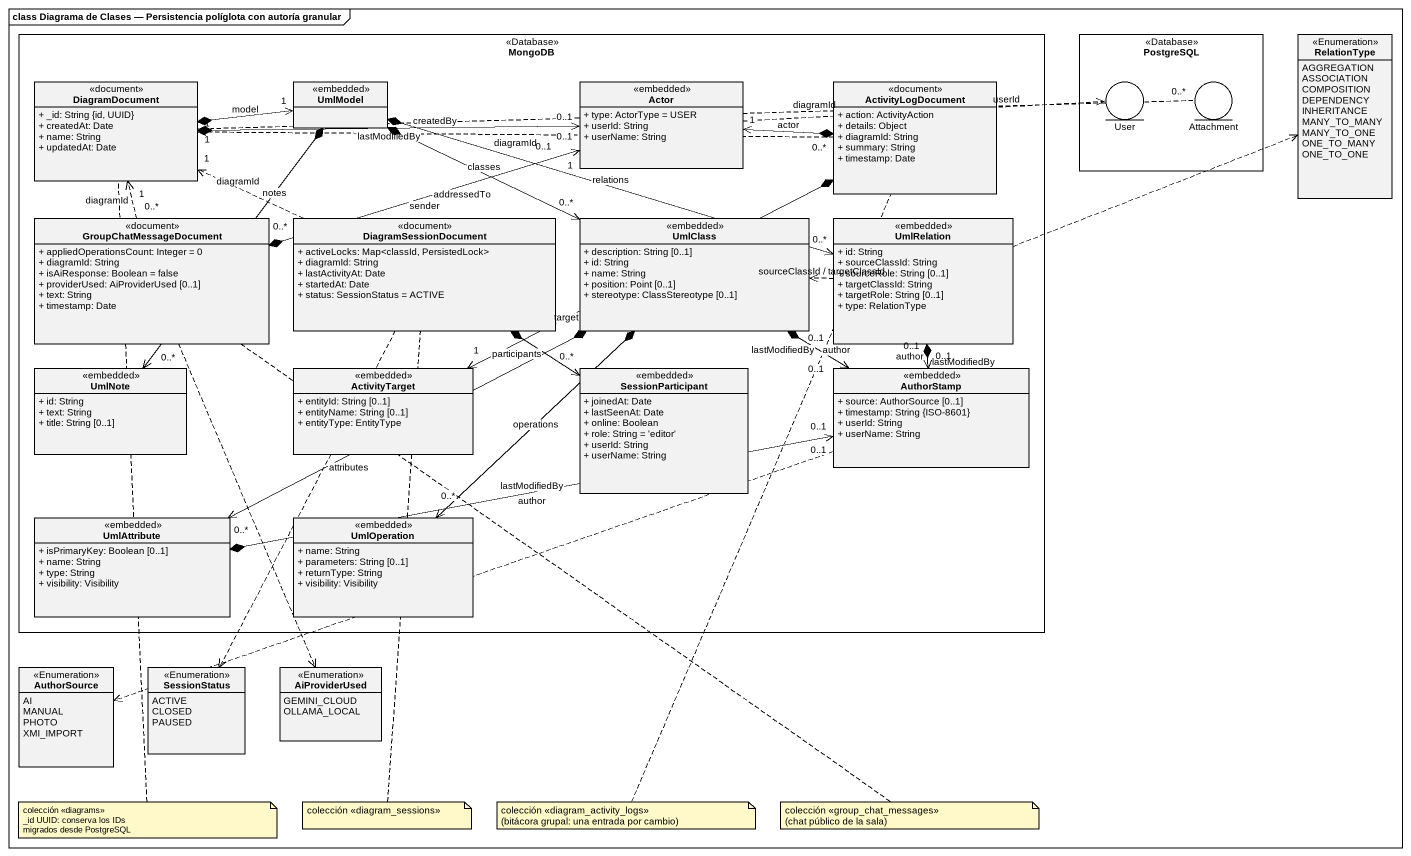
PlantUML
@startuml
mainframe class Diagrama de Clases — Persistencia políglota con autoría granular
allowmixing
hide circle
hide empty members
skinparam classAttributeIconSize 0
rectangle MongoDB <<Database>> {
  class DiagramDocument <<document>> {
    + _id: String {id, UUID}
    + createdAt: Date
    + name: String
    + updatedAt: Date
  }
  class UmlModel <<embedded>>
  class "Actor" as Actor_ <<embedded>> {
    + type: ActorType = USER
    + userId: String
    + userName: String
  }
  class ActivityLogDocument <<document>> {
    + action: ActivityAction
    + details: Object
    + diagramId: String
    + summary: String
    + timestamp: Date
  }
  class GroupChatMessageDocument <<document>> {
    + appliedOperationsCount: Integer = 0
    + diagramId: String
    + isAiResponse: Boolean = false
    + providerUsed: AiProviderUsed [0..1]
    + text: String
    + timestamp: Date
  }
  class DiagramSessionDocument <<document>> {
    + activeLocks: Map<classId, PersistedLock>
    + diagramId: String
    + lastActivityAt: Date
    + startedAt: Date
    + status: SessionStatus = ACTIVE
  }
  class UmlClass <<embedded>> {
    + description: String [0..1]
    + id: String
    + name: String
    + position: Point [0..1]
    + stereotype: ClassStereotype [0..1]
  }
  class UmlRelation <<embedded>> {
    + id: String
    + sourceClassId: String
    + sourceRole: String [0..1]
    + targetClassId: String
    + targetRole: String [0..1]
    + type: RelationType
  }
  class UmlNote <<embedded>> {
    + id: String
    + text: String
    + title: String [0..1]
  }
  class ActivityTarget <<embedded>> {
    + entityId: String [0..1]
    + entityName: String [0..1]
    + entityType: EntityType
  }
  class SessionParticipant <<embedded>> {
    + joinedAt: Date
    + lastSeenAt: Date
    + online: Boolean
    + role: String = 'editor'
    + userId: String
    + userName: String
  }
  class AuthorStamp <<embedded>> {
    + source: AuthorSource [0..1]
    + timestamp: String {ISO-8601}
    + userId: String
    + userName: String
  }
  class UmlAttribute <<embedded>> {
    + isPrimaryKey: Boolean [0..1]
    + name: String
    + type: String
    + visibility: Visibility
  }
  class UmlOperation <<embedded>> {
    + name: String
    + parameters: String [0..1]
    + returnType: String
    + visibility: Visibility
  }
}
rectangle PostgreSQL <<Database>> {
  entity User
  entity Attachment
}
enum RelationType <<Enumeration>> {
  AGGREGATION
  ASSOCIATION
  COMPOSITION
  DEPENDENCY
  INHERITANCE
  MANY_TO_MANY
  MANY_TO_ONE
  ONE_TO_MANY
  ONE_TO_ONE
}
enum AuthorSource <<Enumeration>> {
  AI
  MANUAL
  PHOTO
  XMI_IMPORT
}
enum SessionStatus <<Enumeration>> {
  ACTIVE
  CLOSED
  PAUSED
}
enum AiProviderUsed <<Enumeration>> {
  GEMINI_CLOUD
  OLLAMA_LOCAL
}
UmlModel "1" <-left-* DiagramDocument : model
Actor_ "0..1" <-left-* DiagramDocument : createdBy
Actor_ "0..1" <-left-* DiagramDocument : lastModifiedBy
Actor_ "1" <-right-* ActivityLogDocument : actor
Actor_ .right.> User : userId
Actor_ "1" <-left-* GroupChatMessageDocument : sender
Actor_ "0..1" <-left-* GroupChatMessageDocument : addressedTo
ActivityLogDocument "0..*" .left.> "1" DiagramDocument : diagramId
Attachment "0..*" .left.> "1" DiagramDocument : diagramId
GroupChatMessageDocument "0..*" .up.> "1" DiagramDocument : diagramId
GroupChatMessageDocument ..> AiProviderUsed
DiagramSessionDocument "0..*" .left.> "1" DiagramDocument : diagramId
DiagramSessionDocument ..> SessionStatus
UmlClass "0..*" <-left-* UmlModel : classes
UmlRelation .right.> RelationType
UmlRelation "0..*" <-left-* UmlModel : relations
UmlRelation .left.> UmlClass : sourceClassId / targetClassId
UmlNote "0..*" <-up-* UmlModel : notes
ActivityTarget "1" <-right-* ActivityLogDocument : target
SessionParticipant "0..*" <-up-* DiagramSessionDocument : participants
AuthorStamp "0..1" <-up-* UmlClass : author
AuthorStamp "0..1" <-up-* UmlClass : lastModifiedBy
AuthorStamp "0..1" <-up-* UmlRelation : author
AuthorStamp "0..1" <-up-* UmlRelation : lastModifiedBy
AuthorStamp "0..1" <-left-* UmlAttribute : author
AuthorStamp "0..1" <-left-* UmlAttribute : lastModifiedBy
AuthorStamp .left.> AuthorSource
UmlAttribute "0..*" <-right-* UmlClass : attributes
UmlOperation "0..*" <-up-* UmlClass : operations
note bottom of DiagramDocument
  colección <<diagrams>>
  _id UUID: conserva los IDs
  migrados desde PostgreSQL
end note
note bottom of DiagramSessionDocument : colección <<diagram_sessions>>
note bottom of ActivityLogDocument
  colección <<diagram_activity_logs>>
  (bitácora grupal: una entrada por cambio)
end note
note bottom of GroupChatMessageDocument
  colección <<group_chat_messages>>
  (chat público de la sala)
end note
@enduml
